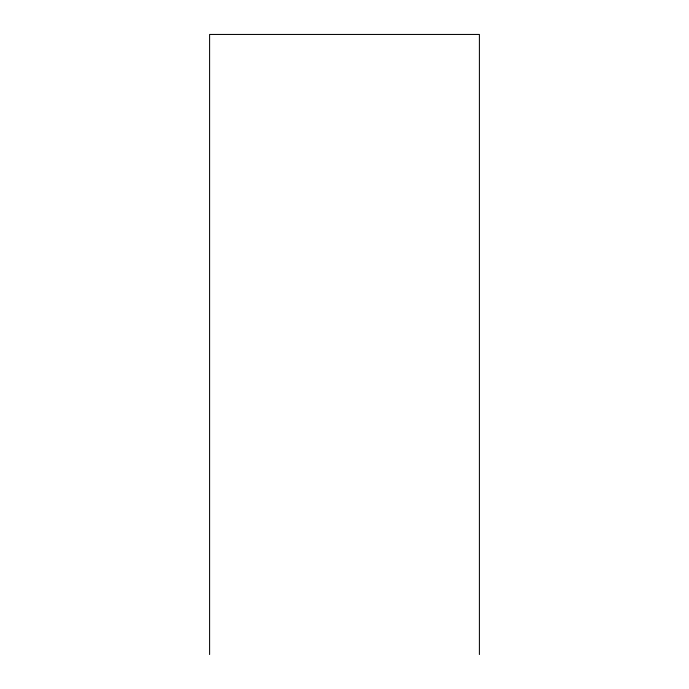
<?xml version="1.0" encoding="UTF-8"?>
<svg xmlns="http://www.w3.org/2000/svg" width="689" height="689" viewBox="0 0 689 689"><rect width="100%" height="100%" fill="white"/><g stroke="black" fill="none" stroke-linecap="round" stroke-linejoin="round"><path stroke-width="1.03" d="M479.398 654.55L479.398 34.45L209.602 34.45L209.602 654.55"/></g></svg>
